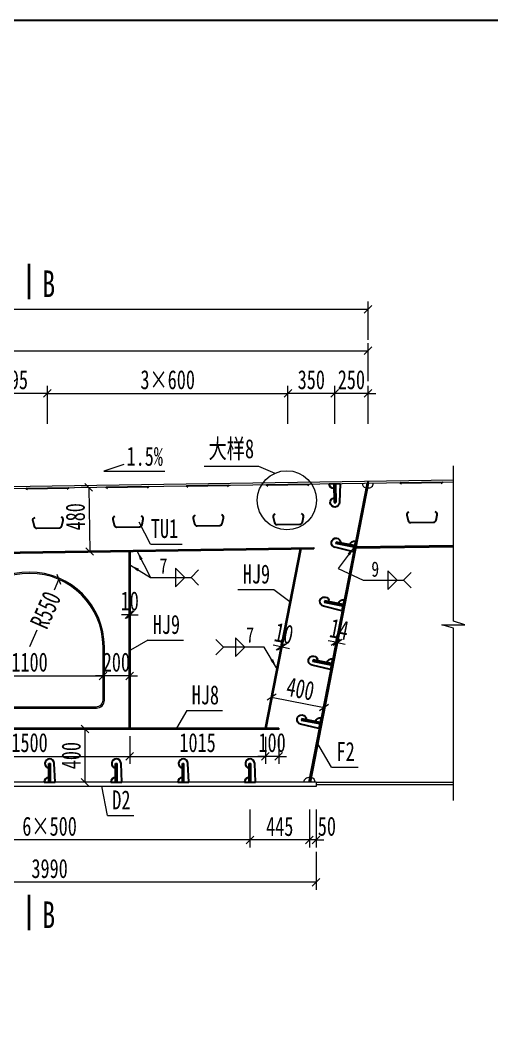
# Model space of a CAD drawing. Header units: millimetres. Extents: x 44597 to 300567, y -113054 to 73044.
# Drawn here: x 104549 to 108078, y -95041 to -87474 of the extents above; entities that cross this region are included whole.
import ezdxf
from ezdxf.enums import TextEntityAlignment as Align

# ---------------------------------------------------------------- set-up
doc = ezdxf.new("R2010")
doc.units = ezdxf.units.MM
doc.layers.get('Defpoints').update_dxf_attribs({"color": 8})
for name, color, linetype, lineweight in [('Dim', 4, 'Continuous', 15), ('文字', 7, 'Continuous', 15), ('粗线', 3, 'Continuous', 35), ('细实线', 4, 'Continuous', 15), ('钢板粗线', 1, 'Continuous', 25), ('钢板细线', 6, 'Continuous', 15)]:
    doc.layers.add(name, color=color, linetype=linetype, lineweight=lineweight)
doc.layers.add('Text', color=4, linetype='Continuous')
doc.styles.add('111', font='', dxfattribs={"width": 0.7})
doc.styles.add('BM_Dim', font='', dxfattribs={"width": 0.85})
doc.styles.add('SMEDI', font='', dxfattribs={"width": 0.75})
doc.styles.get("Standard").update_dxf_attribs({"font": ''})
doc.styles.get('111').set_extended_font_data('仿宋_GB2312')
doc.styles.get('BM_Dim').set_extended_font_data('仿宋_GB2312')
doc.styles.get('SMEDI').set_extended_font_data('仿宋_GB2312')
doc.styles.get('Standard').set_extended_font_data('仿宋_GB2312')
doc.dimstyles.new('200', dxfattribs={"dimscale": 0, "dimtxt": 2.5, "dimasz": 1, "dimexe": 1, "dimexo": 1, "dimgap": 0.6, "dimtad": 1, "dimdec": 0, "dimdsep": 46, "dimtxsty": '111', "dimblk": 'OBLIQUE', "dimcen": 0, "dimclrd": 4, "dimclre": 4, "dimclrt": 4, "dimadec": 1, "dimazin": 2, "dimtfac": 1, "dimtdec": 0, "dimtix": 1, "dimtmove": 2, "dimatfit": 3, "dimfxl": 4, "dimfxlon": 1, "dimtolj": 1, "dimlwd": -1, "dimlwe": -1, "dimarcsym": 0})
doc.dimstyles.new('MSteel_1.0_1.0', dxfattribs={"dimtxt": 3, "dimasz": 1.2, "dimexe": 1, "dimexo": 1, "dimgap": 1, "dimtad": 3, "dimtoh": 1, "dimdec": 0, "dimzin": 0, "dimdsep": 46, "dimtxsty": 'Standard', "dimblk": 'ARCHTICK', "dimcen": 0.09, "dimclrd": 3, "dimclre": 3, "dimadec": 0, "dimazin": 0, "dimtfac": 1, "dimtdec": 4, "dimtofl": 0, "dimtmove": 0, "dimatfit": 3, "dimfxl": 1, "dimtolj": 1, "dimtzin": 0, "dimarcsym": 0})

# ---------------------------------------------------------------- blocks, each defined once
blk = doc.blocks.new('_Oblique')
at = {"color": 0, "linetype": 'ByBlock', "lineweight": -2}
blk.add_line((-0.5, -0.5), (0.5, 0.5), dxfattribs=at)
blk = doc.blocks.new('*D2878')
at = {"layer": 'Defpoints', "color": 0, "transparency": 16777216}
for p in [(107152.3, -89640.2), (96652.3, -90058.4), (107152.3, -90954.2)]:
    blk.add_point(p, dxfattribs=at)
at = {"layer": '细实线', "color": 4, "transparency": 16777216}
for p, q in [((96652.3, -89868.7), (96652.3, -89583)), ((107152.3, -89868.7), (107152.3, -89583)), ((96652.3, -89640.2), (107152.3, -89640.2))]:
    blk.add_line(p, q, dxfattribs=at)
at = {"layer": '细实线', "color": 4, "transparency": 16777216, "xscale": 57.14285714285715, "yscale": 57.14285714285715, "zscale": 57.14285714285715, "rotation": 180}
blk.add_blockref('_Oblique', (96652.3, -89640.2), dxfattribs=at)
at = {"layer": '细实线', "color": 4, "transparency": 16777216, "xscale": 57.14285714285715, "yscale": 57.14285714285715, "zscale": 57.14285714285715}
blk.add_blockref('_Oblique', (107152.3, -89640.2), dxfattribs=at)
at = {"layer": '细实线', "color": 4, "transparency": 16777216, "insert": (101902.3, -89537.9), "char_height": 142.86, "attachment_point": 5, "style": '111'}
blk.add_mtext('\\A1;10500', dxfattribs=at)
blk = doc.blocks.new('*D2879')
at = {"layer": 'Defpoints', "color": 0, "transparency": 16777216}
for p in [(107152.3, -89951.8), (107152.3, -90937.1), (100782.3, -90969.5)]:
    blk.add_point(p, dxfattribs=at)
at = {"layer": '细实线', "color": 4, "transparency": 16777216}
for p, q in [((100782.3, -90180.3), (100782.3, -89894.6)), ((100782.3, -89951.8), (107152.3, -89951.8)), ((107152.3, -90180.3), (107152.3, -89894.6))]:
    blk.add_line(p, q, dxfattribs=at)
at = {"layer": '细实线', "color": 4, "transparency": 16777216, "xscale": 57.14285714285715, "yscale": 57.14285714285715, "zscale": 57.14285714285715, "rotation": 180}
blk.add_blockref('_Oblique', (100782.3, -89951.8), dxfattribs=at)
at = {"layer": '细实线', "color": 4, "transparency": 16777216, "xscale": 57.14285714285715, "yscale": 57.14285714285715, "zscale": 57.14285714285715}
blk.add_blockref('_Oblique', (107152.3, -89951.8), dxfattribs=at)
at = {"layer": '细实线', "color": 4, "transparency": 16777216, "insert": (103967.3, -89849.5), "char_height": 142.86, "attachment_point": 5, "style": '111'}
blk.add_mtext('\\A1;6370', dxfattribs=at)
blk = doc.blocks.new('*D2882')
at = {"layer": 'Defpoints', "color": 0, "transparency": 16777216}
for p in [(102773.7, -93194.1), (106763.5, -93206.1), (102773.7, -93935)]:
    blk.add_point(p, dxfattribs=at)
at = {"layer": '细实线', "color": 4, "transparency": 16777216}
for p, q in [((102773.7, -93706.5), (102773.7, -93992.2)), ((106763.5, -93706.5), (106763.5, -93992.2)), ((106763.5, -93935), (102773.7, -93935))]:
    blk.add_line(p, q, dxfattribs=at)
at = {"layer": '细实线', "color": 4, "transparency": 16777216, "xscale": 57.14285714285715, "yscale": 57.14285714285715, "zscale": 57.14285714285715, "rotation": 180}
blk.add_blockref('_Oblique', (102773.7, -93935), dxfattribs=at)
at = {"layer": '细实线', "color": 4, "transparency": 16777216, "xscale": 57.14285714285715, "yscale": 57.14285714285715, "zscale": 57.14285714285715}
blk.add_blockref('_Oblique', (106763.5, -93935), dxfattribs=at)
at = {"layer": '细实线', "color": 4, "transparency": 16777216, "insert": (104768.6, -93832.8), "char_height": 142.86, "attachment_point": 5, "style": '111'}
blk.add_mtext('\\A1;3990', dxfattribs=at)
blk = doc.blocks.new('U型肋1')
at = {"layer": 'Defpoints'}
blk.add_line((-160, 0), (160, 0), dxfattribs=at)
at = {"layer": '钢板粗线', "color": 6}
for p, q in [((147.8, -9.7), (160, 0)), ((-147.8, -9.7), (-160, 0))]:
    blk.add_line(p, q, dxfattribs=at)
blk.add_lwpolyline([(-98.8, -220.5, 0.414266), (-113.8, -244.5), (-104.5, -284.5, 0.348876), (-85, -300), (85, -300, 0.348876), (104.5, -284.5), (113.8, -244.5, 0.414091), (98.8, -220.5, 0.414091)], format="xyb", dxfattribs=at)
blk = doc.blocks.new('12-140加劲 有过焊孔')
at = {"layer": 'Defpoints'}
blk.add_line((0, 0), (0, 140), dxfattribs=at)
at = {"layer": '钢板粗线', "color": 7}
for p, q in [((-6, 0), (-6, 140)), ((-6, 140), (6, 140)), ((6, 0), (6, 140)), ((41, 0), (35, 141.5)), ((-41, 0), (41, 0))]:
    blk.add_line(p, q, dxfattribs=at)
for centre, start, end in [((0, 140), 2.44105, 260.12911), ((-6, 0), 90, 180)]:
    blk.add_arc(centre, 35, start, end, dxfattribs=at)
blk = doc.blocks.new('14-160加劲 有过焊孔')
at = {"layer": 'Defpoints'}
blk.add_line((38609.4, 31489.3), (38609.4, 31629.3), dxfattribs=at)
at = {"layer": '钢板粗线', "color": 7}
for p, q in [((38603.4, 31489.3), (38603.4, 31629.3)), ((38603.4, 31629.3), (38615.4, 31629.3)), ((38615.4, 31489.3), (38615.4, 31629.3)), ((38650.4, 31489.3), (38644.3, 31630.8)), ((38568.4, 31489.3), (38650.4, 31489.3))]:
    blk.add_line(p, q, dxfattribs=at)
for centre, start, end in [((38609.4, 31629.3), 2.44105, 260.12911), ((38603.4, 31489.3), 90, 180)]:
    blk.add_arc(centre, 35, start, end, dxfattribs=at)
blk = doc.blocks.new('*D871')
at = {"layer": 'Defpoints', "color": 0, "transparency": 16777216}
for p in [(-888.1, 647.1), (-888.1, -29.3), (-638.1, -9.6)]:
    blk.add_point(p, dxfattribs=at)
at = {"layer": '细实线', "color": 4, "transparency": 16777216}
for p, q in [((-888.1, 418.5), (-888.1, 704.2)), ((-638.1, 418.5), (-638.1, 704.2)), ((-888.1, 647.1), (-945.2, 647.1)), ((-638.1, 647.1), (-888.1, 647.1)), ((-638.1, 647.1), (-580.9, 647.1))]:
    blk.add_line(p, q, dxfattribs=at)
at = {"layer": '细实线', "color": 4, "transparency": 16777216, "xscale": 57.14285714285715, "yscale": 57.14285714285715, "zscale": 57.14285714285715}
blk.add_blockref('_Oblique', (-888.1, 647.1), dxfattribs=at)
at = {"layer": '细实线', "color": 4, "transparency": 16777216, "xscale": 57.14285714285715, "yscale": 57.14285714285715, "zscale": 57.14285714285715, "rotation": 180}
blk.add_blockref('_Oblique', (-638.1, 647.1), dxfattribs=at)
at = {"layer": '细实线', "color": 4, "transparency": 16777216, "insert": (-763.1, 749.3), "char_height": 142.86, "attachment_point": 5, "style": '111'}
blk.add_mtext('\\A1;250', dxfattribs=at)
blk = doc.blocks.new('*D872')
at = {"layer": 'Defpoints', "color": 0, "transparency": 16777216}
for p in [(-1238.1, 647.1), (-3038, -61.6), (-1238.1, -34.6)]:
    blk.add_point(p, dxfattribs=at)
at = {"layer": '细实线', "color": 4, "transparency": 16777216}
for p, q in [((-3038, 418.5), (-3038, 704.2)), ((-1238.1, 418.5), (-1238.1, 704.2)), ((-3038, 647.1), (-1238.1, 647.1))]:
    blk.add_line(p, q, dxfattribs=at)
at = {"layer": '细实线', "color": 4, "transparency": 16777216, "xscale": 57.14285714285715, "yscale": 57.14285714285715, "zscale": 57.14285714285715, "rotation": 180}
blk.add_blockref('_Oblique', (-3038, 647.1), dxfattribs=at)
at = {"layer": '细实线', "color": 4, "transparency": 16777216, "xscale": 57.14285714285715, "yscale": 57.14285714285715, "zscale": 57.14285714285715}
blk.add_blockref('_Oblique', (-1238.1, 647.1), dxfattribs=at)
at = {"layer": '细实线', "color": 4, "transparency": 16777216, "insert": (-2138, 749.3), "char_height": 142.86, "attachment_point": 5, "style": '111'}
blk.add_mtext('\\A1;3×600', dxfattribs=at)
blk = doc.blocks.new('*D873')
at = {"layer": 'Defpoints', "color": 0, "transparency": 16777216}
for p in [(-1238.1, 647.1), (-1238.1, -34.6), (-888.1, -29.3)]:
    blk.add_point(p, dxfattribs=at)
at = {"layer": '细实线', "color": 4, "transparency": 16777216}
for p, q in [((-1238.1, 418.5), (-1238.1, 704.2)), ((-888.1, 418.5), (-888.1, 704.2)), ((-888.1, 647.1), (-1238.1, 647.1))]:
    blk.add_line(p, q, dxfattribs=at)
at = {"layer": '细实线', "color": 4, "transparency": 16777216, "xscale": 57.14285714285715, "yscale": 57.14285714285715, "zscale": 57.14285714285715, "rotation": 180}
blk.add_blockref('_Oblique', (-1238.1, 647.1), dxfattribs=at)
at = {"layer": '细实线', "color": 4, "transparency": 16777216, "xscale": 57.14285714285715, "yscale": 57.14285714285715, "zscale": 57.14285714285715}
blk.add_blockref('_Oblique', (-888.1, 647.1), dxfattribs=at)
at = {"layer": '细实线', "color": 4, "transparency": 16777216, "insert": (-1063.1, 749.3), "char_height": 142.86, "attachment_point": 5, "style": '111'}
blk.add_mtext('\\A1;350', dxfattribs=at)
blk = doc.blocks.new('*D877')
at = {"layer": 'Defpoints', "color": 0, "transparency": 16777216}
for p in [(-3921.9, -1776.5), (-2421.9, -1864.1), (-2421.9, -2072.6)]:
    blk.add_point(p, dxfattribs=at)
at = {"layer": '细实线', "color": 4, "transparency": 16777216}
for p, q in [((-3921.9, -1844), (-3921.9, -2129.7)), ((-2421.9, -1921.2), (-2421.9, -2129.7)), ((-3921.9, -2072.6), (-2421.9, -2072.6))]:
    blk.add_line(p, q, dxfattribs=at)
at = {"layer": '细实线', "color": 4, "transparency": 16777216, "xscale": 57.14285714285715, "yscale": 57.14285714285715, "zscale": 57.14285714285715, "rotation": 180}
blk.add_blockref('_Oblique', (-3921.9, -2072.6), dxfattribs=at)
at = {"layer": '细实线', "color": 4, "transparency": 16777216, "xscale": 57.14285714285715, "yscale": 57.14285714285715, "zscale": 57.14285714285715}
blk.add_blockref('_Oblique', (-2421.9, -2072.6), dxfattribs=at)
at = {"layer": '细实线', "color": 4, "transparency": 16777216, "insert": (-3171.9, -1970.3), "char_height": 142.86, "attachment_point": 5, "style": '111'}
blk.add_mtext('\\A1;1500', dxfattribs=at)
blk = doc.blocks.new('*D878')
at = {"layer": 'Defpoints', "color": 0, "transparency": 16777216}
for p in [(-2421.9, -1864.1), (-1406.6, -1870.1), (-1406.6, -2072.6)]:
    blk.add_point(p, dxfattribs=at)
at = {"layer": '细实线', "color": 4, "transparency": 16777216}
for p, q in [((-2421.9, -1921.2), (-2421.9, -2129.7)), ((-1406.6, -1927.2), (-1406.6, -2129.7)), ((-2421.9, -2072.6), (-1406.6, -2072.6))]:
    blk.add_line(p, q, dxfattribs=at)
at = {"layer": '细实线', "color": 4, "transparency": 16777216, "xscale": 57.14285714285715, "yscale": 57.14285714285715, "zscale": 57.14285714285715, "rotation": 180}
blk.add_blockref('_Oblique', (-2421.9, -2072.6), dxfattribs=at)
at = {"layer": '细实线', "color": 4, "transparency": 16777216, "xscale": 57.14285714285715, "yscale": 57.14285714285715, "zscale": 57.14285714285715}
blk.add_blockref('_Oblique', (-1406.6, -2072.6), dxfattribs=at)
at = {"layer": '细实线', "color": 4, "transparency": 16777216, "insert": (-1914.3, -1970.3), "char_height": 142.86, "attachment_point": 5, "style": '111'}
blk.add_mtext('\\A1;1015', dxfattribs=at)
blk = doc.blocks.new('*D879')
at = {"layer": 'Defpoints', "color": 0, "transparency": 16777216}
for p in [(-2621.9, -1259.1), (-3721.9, -1293.6), (-2621.9, -1469.4)]:
    blk.add_point(p, dxfattribs=at)
at = {"layer": '细实线', "color": 4, "transparency": 16777216}
for p, q in [((-3721.9, -1350.7), (-3721.9, -1526.6)), ((-2621.9, -1316.2), (-2621.9, -1526.6)), ((-3721.9, -1469.4), (-2621.9, -1469.4))]:
    blk.add_line(p, q, dxfattribs=at)
at = {"layer": '细实线', "color": 4, "transparency": 16777216, "xscale": 57.14285714285715, "yscale": 57.14285714285715, "zscale": 57.14285714285715, "rotation": 180}
blk.add_blockref('_Oblique', (-3721.9, -1469.4), dxfattribs=at)
at = {"layer": '细实线', "color": 4, "transparency": 16777216, "xscale": 57.14285714285715, "yscale": 57.14285714285715, "zscale": 57.14285714285715}
blk.add_blockref('_Oblique', (-2621.9, -1469.4), dxfattribs=at)
at = {"layer": '细实线', "color": 4, "transparency": 16777216, "insert": (-3171.9, -1367.2), "char_height": 142.86, "attachment_point": 5, "style": '111'}
blk.add_mtext('\\A1;1100', dxfattribs=at)
blk = doc.blocks.new('*D881')
at = {"layer": 'Defpoints', "color": 0, "transparency": 16777216}
for p in [(-1076.9, -2267.1), (-1026.9, -2267.1), (-1076.9, -2699.4)]:
    blk.add_point(p, dxfattribs=at)
at = {"layer": '细实线', "color": 4, "transparency": 16777216}
for p, q in [((-1076.9, -2470.8), (-1076.9, -2756.6)), ((-1026.9, -2470.8), (-1026.9, -2756.6)), ((-1076.9, -2699.4), (-1134, -2699.4)), ((-1026.9, -2699.4), (-1076.9, -2699.4)), ((-1026.9, -2699.4), (-969.8, -2699.4))]:
    blk.add_line(p, q, dxfattribs=at)
at = {"layer": '细实线', "color": 4, "transparency": 16777216, "xscale": 57.14285714285715, "yscale": 57.14285714285715, "zscale": 57.14285714285715}
blk.add_blockref('_Oblique', (-1076.9, -2699.4), dxfattribs=at)
at = {"layer": '细实线', "color": 4, "transparency": 16777216, "xscale": 57.14285714285715, "yscale": 57.14285714285715, "zscale": 57.14285714285715, "rotation": 180}
blk.add_blockref('_Oblique', (-1026.9, -2699.4), dxfattribs=at)
at = {"layer": '细实线', "color": 4, "transparency": 16777216, "insert": (-946.4, -2597.2), "char_height": 142.86, "attachment_point": 5, "style": '111'}
blk.add_mtext('\\A1;50', dxfattribs=at)
blk = doc.blocks.new('*D882')
at = {"layer": 'Defpoints', "color": 0, "transparency": 16777216}
for p in [(-2726.1, -1867.1), (-2757.6, -2267.1), (-2726.1, -2267.1)]:
    blk.add_point(p, dxfattribs=at)
at = {"layer": '细实线', "color": 4, "transparency": 16777216}
for p, q in [((-2757.6, -1867.1), (-2814.7, -1867.1)), ((-2757.6, -1867.1), (-2757.6, -2267.1)), ((-2757.6, -2267.1), (-2814.7, -2267.1))]:
    blk.add_line(p, q, dxfattribs=at)
at = {"layer": '细实线', "color": 4, "transparency": 16777216, "xscale": 57.14285714285715, "yscale": 57.14285714285715, "zscale": 57.14285714285715}
for p, rotation in [((-2757.6, -1867.1), 90), ((-2757.6, -2267.1), 270)]:
    blk.add_blockref('_Oblique', p, dxfattribs=dict(at, rotation=rotation))
at = {"layer": '细实线', "color": 4, "transparency": 16777216, "insert": (-2859.8, -2067.1), "char_height": 142.86, "attachment_point": 5, "rotation": 90, "style": '111'}
blk.add_mtext('\\A1;400', dxfattribs=at)
blk = doc.blocks.new('*D883')
at = {"layer": 'Defpoints', "color": 0, "transparency": 16777216}
for p in [(-885.8, -1247.1), (-872, -1249.8), (-866.3, -1220.2)]:
    blk.add_point(p, dxfattribs=at)
at = {"layer": '细实线', "color": 4, "transparency": 16777216}
for p, q in [((-880, -1217.5), (-936.1, -1206.6)), ((-880, -1217.5), (-869.1, -1161.4)), ((-866.3, -1220.2), (-855.4, -1164.1)), ((-880, -1217.5), (-866.3, -1220.2)), ((-866.3, -1220.2), (-810.2, -1231.1))]:
    blk.add_line(p, q, dxfattribs=at)
at = {"layer": '细实线', "color": 4, "transparency": 16777216, "xscale": 57.14285714285715, "yscale": 57.14285714285715, "zscale": 57.14285714285715}
for p, rotation in [((-880, -1217.5), 349.0000000000264), ((-866.3, -1220.2), 169.0000000000264)]:
    blk.add_blockref('_Oblique', p, dxfattribs=dict(at, rotation=rotation))
at = {"layer": '细实线', "color": 4, "transparency": 16777216, "insert": (-853.9, -1120), "char_height": 142.86, "attachment_point": 5, "rotation": 349, "style": '111'}
blk.add_mtext('\\A1;14', dxfattribs=at)
blk = doc.blocks.new('*D884')
at = {"layer": 'Defpoints', "color": 0, "transparency": 16777216}
for p in [(-1406.6, -1869.9), (-1306.5, -1870.1), (-1406.6, -2072.6)]:
    blk.add_point(p, dxfattribs=at)
at = {"layer": '细实线', "color": 4, "transparency": 16777216}
for p, q in [((-1406.6, -1927.1), (-1406.6, -2129.7)), ((-1306.5, -1927.2), (-1306.5, -2129.7)), ((-1406.6, -2072.6), (-1463.8, -2072.6)), ((-1306.5, -2072.6), (-1406.6, -2072.6)), ((-1306.5, -2072.6), (-1249.4, -2072.6))]:
    blk.add_line(p, q, dxfattribs=at)
at = {"layer": '细实线', "color": 4, "transparency": 16777216, "xscale": 57.14285714285715, "yscale": 57.14285714285715, "zscale": 57.14285714285715}
blk.add_blockref('_Oblique', (-1406.6, -2072.6), dxfattribs=at)
at = {"layer": '细实线', "color": 4, "transparency": 16777216, "xscale": 57.14285714285715, "yscale": 57.14285714285715, "zscale": 57.14285714285715, "rotation": 180}
blk.add_blockref('_Oblique', (-1306.5, -2072.6), dxfattribs=at)
at = {"layer": '细实线', "color": 4, "transparency": 16777216, "insert": (-1356.6, -1970.3), "char_height": 142.86, "attachment_point": 5, "style": '111'}
blk.add_mtext('\\A1;100', dxfattribs=at)
blk = doc.blocks.new('*D885')
at = {"layer": 'Defpoints', "color": 0, "transparency": 16777216}
for p in [(-2416.9, -1011.3), (-2426.9, -1066), (-2416.9, -1066)]:
    blk.add_point(p, dxfattribs=at)
at = {"layer": '细实线', "color": 4, "transparency": 16777216}
for p, q in [((-2426.9, -1011.3), (-2426.9, -954.1)), ((-2416.9, -1011.3), (-2416.9, -954.1)), ((-2426.9, -1011.3), (-2484, -1011.3)), ((-2426.9, -1011.3), (-2416.9, -1011.3)), ((-2416.9, -1011.3), (-2359.8, -1011.3))]:
    blk.add_line(p, q, dxfattribs=at)
at = {"layer": '细实线', "color": 4, "transparency": 16777216, "xscale": 57.14285714285715, "yscale": 57.14285714285715, "zscale": 57.14285714285715}
blk.add_blockref('_Oblique', (-2426.9, -1011.3), dxfattribs=at)
at = {"layer": '细实线', "color": 4, "transparency": 16777216, "xscale": 57.14285714285715, "yscale": 57.14285714285715, "zscale": 57.14285714285715, "rotation": 180}
blk.add_blockref('_Oblique', (-2416.9, -1011.3), dxfattribs=at)
at = {"layer": '细实线', "color": 4, "transparency": 16777216, "insert": (-2421.9, -909), "char_height": 142.86, "attachment_point": 5, "style": '111'}
blk.add_mtext('\\A1;10', dxfattribs=at)
blk = doc.blocks.new('*D886')
at = {"layer": 'Defpoints', "color": 0, "transparency": 16777216}
for p in [(-1297.3, -1278.6), (-1287.5, -1280.5), (-1282.2, -1253.1)]:
    blk.add_point(p, dxfattribs=at)
at = {"layer": '细实线', "color": 4, "transparency": 16777216}
for p, q in [((-1292, -1251.2), (-1281.1, -1195.1)), ((-1282.2, -1253.1), (-1271.3, -1197)), ((-1292, -1251.2), (-1348.1, -1240.3)), ((-1292, -1251.2), (-1282.2, -1253.1)), ((-1282.2, -1253.1), (-1226.1, -1264))]:
    blk.add_line(p, q, dxfattribs=at)
at = {"layer": '细实线', "color": 4, "transparency": 16777216, "xscale": 57.14285714285715, "yscale": 57.14285714285715, "zscale": 57.14285714285715}
for p, rotation in [((-1292, -1251.2), 349.0000000000052), ((-1282.2, -1253.1), 169.0000000000052)]:
    blk.add_blockref('_Oblique', p, dxfattribs=dict(at, rotation=rotation))
at = {"layer": '细实线', "color": 4, "transparency": 16777216, "insert": (-1267.6, -1151.8), "char_height": 142.86, "attachment_point": 5, "rotation": 349, "style": '111'}
blk.add_mtext('\\A1;10', dxfattribs=at)
blk = doc.blocks.new('*D888')
at = {"layer": 'Defpoints', "color": 0, "transparency": 16777216}
for p in [(-2621.9, -1293.6), (-2421.9, -1351.9), (-2621.9, -1469.4)]:
    blk.add_point(p, dxfattribs=at)
at = {"layer": '细实线', "color": 4, "transparency": 16777216}
for p, q in [((-2621.9, -1350.7), (-2621.9, -1526.6)), ((-2421.9, -1409.1), (-2421.9, -1526.6)), ((-2621.9, -1469.4), (-2679, -1469.4)), ((-2421.9, -1469.4), (-2621.9, -1469.4)), ((-2421.9, -1469.4), (-2364.8, -1469.4))]:
    blk.add_line(p, q, dxfattribs=at)
at = {"layer": '细实线', "color": 4, "transparency": 16777216, "xscale": 57.14285714285715, "yscale": 57.14285714285715, "zscale": 57.14285714285715}
blk.add_blockref('_Oblique', (-2621.9, -1469.4), dxfattribs=at)
at = {"layer": '细实线', "color": 4, "transparency": 16777216, "xscale": 57.14285714285715, "yscale": 57.14285714285715, "zscale": 57.14285714285715, "rotation": 180}
blk.add_blockref('_Oblique', (-2421.9, -1469.4), dxfattribs=at)
at = {"layer": '细实线', "color": 4, "transparency": 16777216, "insert": (-2521.9, -1367.2), "char_height": 142.86, "attachment_point": 5, "style": '111'}
blk.add_mtext('\\A1;200', dxfattribs=at)
blk = doc.blocks.new('角焊缝2')
at = {"layer": 'Dim'}
blk.add_line((-3138.01, 370.22), (-3132.7, 370.22), dxfattribs=at)
blk.add_lwpolyline([(-3134.75, 371.45), (-3134.75, 368.99), (-3133.52, 370.22)], close=True, dxfattribs=at)
blk.add_lwpolyline([(-3131.7, 369.22), (-3132.7, 370.22), (-3131.7, 371.22)], dxfattribs=at)
blk = doc.blocks.new('_ArchTick')
at = {"color": 0, "linetype": 'ByBlock', "const_width": 0.15}
blk.add_lwpolyline([(-0.5, -0.5), (0.5, 0.5)], dxfattribs=at)
blk = doc.blocks.new('角焊缝1')
at = {"layer": 'Dim'}
blk.add_line((-3101.17, 370.22), (-3106.48, 370.22), dxfattribs=at)
blk.add_lwpolyline([(-3107.48, 369.22), (-3106.48, 370.22), (-3107.48, 371.22)], dxfattribs=at)
blk.add_lwpolyline([(-3104.91, 371.45), (-3104.91, 368.99), (-3103.68, 370.22)], close=True, dxfattribs=at)
blk = doc.blocks.new('*D889')
at = {"layer": 'Defpoints', "color": 0, "transparency": 16777216}
for p in [(-2951.5, -747.2), (-3171.9, -1251.1)]:
    blk.add_point(p, dxfattribs=at)
at = {"layer": '细实线', "color": 4, "transparency": 16777216}
for p, q in [((-2985.2, -824.2), (-2951.5, -747.2)), ((-3117.9, -1127.7), (-3171.9, -1251.1))]:
    blk.add_line(p, q, dxfattribs=at)
at = {"layer": '细实线', "color": 4, "transparency": 16777216, "xscale": 57.14285714285715, "yscale": 57.14285714285715, "zscale": 57.14285714285715, "rotation": 66.37840734601615}
blk.add_blockref('_Oblique', (-2951.5, -747.2), dxfattribs=at)
at = {"layer": '细实线', "color": 4, "transparency": 16777216, "insert": (-3051.6, -976), "char_height": 142.86, "attachment_point": 5, "rotation": 66.37841, "style": '111'}
blk.add_mtext('\\A1;R550', dxfattribs=at)
blk = doc.blocks.new('*D890')
at = {"layer": 'Defpoints', "color": 0, "transparency": 16777216}
for p in [(-2711.9, -56.7), (-2721.7, -536.9), (-2704.7, -536.6)]:
    blk.add_point(p, dxfattribs=at)
at = {"layer": '细实线', "color": 4, "transparency": 16777216}
for p, q in [((-2728.9, -56.9), (-2786, -57.8)), ((-2728.9, -56.9), (-2721.7, -536.9)), ((-2721.7, -536.9), (-2778.8, -537.7))]:
    blk.add_line(p, q, dxfattribs=at)
at = {"layer": '细实线', "color": 4, "transparency": 16777216, "xscale": 57.14285714285715, "yscale": 57.14285714285715, "zscale": 57.14285714285715}
for p, rotation in [((-2728.9, -56.9), 90.85937224365449), ((-2721.7, -536.9), 270.8593722436545)]:
    blk.add_blockref('_Oblique', p, dxfattribs=dict(at, rotation=rotation))
at = {"layer": '细实线', "color": 4, "transparency": 16777216, "insert": (-2828.2, -277.2), "char_height": 142.86, "attachment_point": 5, "rotation": 90.85937, "style": '111'}
blk.add_mtext('\\A1;480', dxfattribs=at)
blk = doc.blocks.new('*D891')
at = {"layer": 'Defpoints', "color": 0, "transparency": 16777216}
for p in [(-1334.6, -1496.6), (-942, -1572.9), (-967.7, -1705.3)]:
    blk.add_point(p, dxfattribs=at)
at = {"layer": '细实线', "color": 4, "transparency": 16777216}
for p, q in [((-1345.5, -1552.7), (-1371.2, -1685)), ((-1360.3, -1628.9), (-967.7, -1705.3)), ((-952.9, -1629), (-978.6, -1761.3))]:
    blk.add_line(p, q, dxfattribs=at)
at = {"layer": '细实线', "color": 4, "transparency": 16777216, "xscale": 57.14285714285715, "yscale": 57.14285714285715, "zscale": 57.14285714285715}
for p, rotation in [((-1360.3, -1628.9), 169.0000000000066), ((-967.7, -1705.3), 349.0000000000067)]:
    blk.add_blockref('_Oblique', p, dxfattribs=dict(at, rotation=rotation))
at = {"layer": '细实线', "color": 4, "transparency": 16777216, "insert": (-1144.5, -1566.7), "char_height": 142.86, "attachment_point": 5, "rotation": 349, "style": '111'}
blk.add_mtext('\\A1;400', dxfattribs=at)
blk = doc.blocks.new('*D892')
at = {"layer": 'Defpoints', "color": 0, "transparency": 16777216}
for p in [(-1521.9, -2267.1), (-1076.9, -2267.1), (-1521.9, -2699.4)]:
    blk.add_point(p, dxfattribs=at)
at = {"layer": '细实线', "color": 4, "transparency": 16777216}
for p, q in [((-1521.9, -2470.8), (-1521.9, -2756.6)), ((-1076.9, -2470.8), (-1076.9, -2756.6)), ((-1076.9, -2699.4), (-1521.9, -2699.4))]:
    blk.add_line(p, q, dxfattribs=at)
at = {"layer": '细实线', "color": 4, "transparency": 16777216, "xscale": 57.14285714285715, "yscale": 57.14285714285715, "zscale": 57.14285714285715, "rotation": 180}
blk.add_blockref('_Oblique', (-1521.9, -2699.4), dxfattribs=at)
at = {"layer": '细实线', "color": 4, "transparency": 16777216, "xscale": 57.14285714285715, "yscale": 57.14285714285715, "zscale": 57.14285714285715}
blk.add_blockref('_Oblique', (-1076.9, -2699.4), dxfattribs=at)
at = {"layer": '细实线', "color": 4, "transparency": 16777216, "insert": (-1299.4, -2598.7), "char_height": 142.86, "attachment_point": 5, "style": '111'}
blk.add_mtext('\\A1;445', dxfattribs=at)
blk = doc.blocks.new('*D893')
at = {"layer": 'Defpoints', "color": 0, "transparency": 16777216}
for p in [(-4521.9, -2267.1), (-1521.9, -2267.1), (-4521.9, -2699.4)]:
    blk.add_point(p, dxfattribs=at)
at = {"layer": '细实线', "color": 4, "transparency": 16777216}
for p, q in [((-4521.9, -2470.8), (-4521.9, -2756.6)), ((-1521.9, -2470.8), (-1521.9, -2756.6)), ((-1521.9, -2699.4), (-4521.9, -2699.4))]:
    blk.add_line(p, q, dxfattribs=at)
at = {"layer": '细实线', "color": 4, "transparency": 16777216, "xscale": 57.14285714285715, "yscale": 57.14285714285715, "zscale": 57.14285714285715, "rotation": 180}
blk.add_blockref('_Oblique', (-4521.9, -2699.4), dxfattribs=at)
at = {"layer": '细实线', "color": 4, "transparency": 16777216, "xscale": 57.14285714285715, "yscale": 57.14285714285715, "zscale": 57.14285714285715}
blk.add_blockref('_Oblique', (-1521.9, -2699.4), dxfattribs=at)
at = {"layer": '细实线', "color": 4, "transparency": 16777216, "insert": (-3021.9, -2597.2), "char_height": 142.86, "attachment_point": 5, "style": '111'}
blk.add_mtext('\\A1;6×500', dxfattribs=at)
blk = doc.blocks.new('*D894')
at = {"layer": 'Defpoints', "color": 0, "transparency": 16777216}
for p in [(-3532.9, 647.1), (-3532.9, -68.9), (-3038, -61.6)]:
    blk.add_point(p, dxfattribs=at)
at = {"layer": '细实线', "color": 4, "transparency": 16777216}
for p, q in [((-3532.9, 418.5), (-3532.9, 704.2)), ((-3038, 418.5), (-3038, 704.2)), ((-3038, 647.1), (-3532.9, 647.1))]:
    blk.add_line(p, q, dxfattribs=at)
at = {"layer": '细实线', "color": 4, "transparency": 16777216, "xscale": 57.14285714285715, "yscale": 57.14285714285715, "zscale": 57.14285714285715, "rotation": 180}
blk.add_blockref('_Oblique', (-3532.9, 647.1), dxfattribs=at)
at = {"layer": '细实线', "color": 4, "transparency": 16777216, "xscale": 57.14285714285715, "yscale": 57.14285714285715, "zscale": 57.14285714285715}
blk.add_blockref('_Oblique', (-3038, 647.1), dxfattribs=at)
at = {"layer": '细实线', "color": 4, "transparency": 16777216, "insert": (-3285.4, 749.3), "char_height": 142.86, "attachment_point": 5, "style": '111'}
blk.add_mtext('\\A1;495', dxfattribs=at)
blk = doc.blocks.new('AAA')
at = {"color": 8}
for p, q in [((-1143.5, -513.2), (-1406.6, -1867.1)), ((-2421.9, -1862.1), (-2421.9, -537.4))]:
    blk.add_line(p, q, dxfattribs=at)
at = {"color": 4}
blk.add_lwpolyline([(0, -2404.7), (0, -1112), (-85.7, -1086.3), (85.7, -1086.3), (0, -1060.5), (0, -1026.3), (0, 105)], dxfattribs=at)
at = {"layer": 'Defpoints'}
for p, q in [((-638.1, -9.6), (-1076.9, -2267.1)), ((-727.6, -507), (0, -496.1))]:
    blk.add_line(p, q, dxfattribs=at)
at = {"layer": 'Dim', "color": 8}
blk.add_line((-860.9, -664.3), (-676.1, -751.3), dxfattribs=at)
at = {"layer": '细实线'}
for p, q in [((-2467.3, 115.6), (-2614.6, 65.8)), ((-2614.6, 65.8), (-2159.9, 65.8)), ((-1613.5, -823.4), (-1344.7, -823.4)), ((-1344.7, -823.4), (-1223.6, -912.8)), ((-2287.1, -1200.9), (-2416.9, -1276.7)), ((-2287.1, -1200.9), (-2018.4, -1200.9)), ((-1995.3, -1729.1), (-2073.1, -1862.1)), ((-1995.3, -1729.1), (-1726.5, -1729.1)), ((-911, -2153.2), (-1013.6, -1978.2)), ((-911, -2153.2), (-711.5, -2153.2)), ((-2589.6, -2516.6), (-2631.3, -2295.1)), ((-2589.6, -2516.6), (-2390.1, -2516.6))]:
    blk.add_line(p, q, dxfattribs=at)
at = {"layer": '钢板细线'}
for p, q in [((-648.4, -25.7), (-1084, -2267.1)), ((-634, -25.5), (-1069.8, -2267.1)), ((-1149.5, -518.3), (-1410.8, -1862.1)), ((-1139.3, -518.1), (-1400.6, -1862.1)), ((-1043.2, -506.7), (-1043.1, -516.7)), ((-728.8, -513), (0, -502.1)), ((-726.5, -501), (0, -490.1)), ((-2426.9, -1862.1), (-2426.9, -537.5)), ((-2416.9, -1862.1), (-2416.9, -537.3)), ((-1306.6, -1862.1), (-1306.6, -1872.1)), ((-1026.9, -2267.1), (-1026.9, -2299.1)), ((-1026.9, -2267.1), (0, -2267.1)), ((-1026.9, -2283.1), (0, -2283.1))]:
    blk.add_line(p, q, dxfattribs=at)
for points in [[(-2611.9, -1251.1, 1), (-3731.9, -1251.1), (-3731.9, -1651.1, 0.414214), (-3671.9, -1711.1), (-2671.9, -1711.1, 0.414214), (-2611.9, -1651.1)], [(-2621.9, -1251.1, 1), (-3721.9, -1251.1), (-3721.9, -1651.1, 0.414214), (-3671.9, -1701.1), (-2671.9, -1701.1, 0.414214), (-2621.9, -1651.1)]]:
    blk.add_lwpolyline(points, format="xyb", close=True, dxfattribs=at)
for centre, start, end in [((-648.4, -25.7), 180.86234, 259), ((-634, -25.5), 259, 0.85937), ((-1084, -2267.1), 79, 180), ((-1069.8, -2267.1), 0, 79)]:
    blk.add_arc(centre, 35, start, end, dxfattribs=at)
at = {"layer": '细实线', "color": 8, "xscale": 57.1428571428572, "yscale": 57.1428571428572, "zscale": 57.1428571428572}
for name, p in [('角焊缝2', (177048, -21886.8)), ('角焊缝2', (178638.7, -21906.9)), ('角焊缝1', (175793.7, -22410.5))]:
    blk.add_blockref(name, p, dxfattribs=at)
at = {"layer": '钢板细线'}
for name, p, rotation in [('U型肋1', (-3038, -61.6), 0.8593722436390316), ('U型肋1', (-2438, -52.6), 0.8593722436390316), ('U型肋1', (-1838, -43.6), 0.8593722436390316), ('U型肋1', (-1238.1, -34.6), 0.8593722436390316), ('U型肋1', (-238.1, -19.6), 0.8593722436390316), ('12-140加劲 有过焊孔', (-3021.9, -2267.1), 359.9999999999936), ('12-140加劲 有过焊孔', (-2521.9, -2267.1), 359.9999999999936), ('12-140加劲 有过焊孔', (-2021.9, -2267.1), 359.9999999999936), ('12-140加劲 有过焊孔', (-1521.9, -2267.1), 359.9999999999936)]:
    blk.add_blockref(name, p, dxfattribs=dict(at, rotation=rotation))
at = {"layer": '钢板细线', "xscale": -1}
for name, p, rotation in [('12-140加劲 有过焊孔', (-888.1, -29.3), 180.8593722436304), ('14-160加劲 有过焊孔', (37537.5, 31392.7), 78.99999999988015), ('14-160加劲 有过焊孔', (37451.6, 30951), 78.99999999988015), ('14-160加劲 有过焊孔', (37365.7, 30509.3), 78.99999999988015), ('14-160加劲 有过焊孔', (37279.9, 30067.5), 78.99999999988015)]:
    blk.add_blockref(name, p, dxfattribs=dict(at, rotation=rotation))
at = {"layer": 'Text', "color": 8, "style": 'SMEDI', "width": 0.75}
for s, p in [('7', (-2198.7, -645.7)), ('9', (-613.9, -669.2)), ('7', (-1549.9, -1162.9))]:
    blk.add_text(s, height=114.3, dxfattribs=at).set_placement(p, align=Align.MIDDLE_LEFT)
at = {"layer": '文字', "style": 'BM_Dim', "width": 0.7}
for s, p in [('1.5%', (-2309.8, 62.3)), ('HJ9', (-1473.9, -820.4)), ('HJ9', (-2147.6, -1197.9)), ('HJ8', (-1855.8, -1726.1)), ('F2', (-806.1, -2150.2)), ('D2', (-2484.7, -2513.6))]:
    blk.add_text(s, height=142.86, dxfattribs=at).set_placement(p, align=Align.BOTTOM_CENTER)
at = {"layer": '细实线'}
for base, p1, p2, picture, middle in [((-3532.9, 647.1), (-3038, -61.6), (-3532.9, -68.9), '*D894', (-3285.4, 749.3)), ((-1238.1, 647.1), (-888.1, -29.3), (-1238.1, -34.6), '*D873', (-1063.1, 749.3)), ((-888.1, 647.1), (-638.1, -9.6), (-888.1, -29.3), '*D871', (-763.1, 749.3)), ((-2416.9, -1011.3), (-2426.9, -1066), (-2416.9, -1066), '*D885', (-2421.9, -909)), ((-2621.9, -1469.4), (-3721.9, -1293.6), (-2621.9, -1259.1), '*D879', (-3171.9, -1367.2)), ((-2421.9, -2072.6), (-3921.9, -1776.5), (-2421.9, -1864.1), '*D877', (-3171.9, -1970.3)), ((-1406.6, -2072.6), (-2421.9, -1864.1), (-1406.6, -1870.1), '*D878', (-1914.3, -1970.3)), ((-1406.6, -2072.6), (-1306.5, -1870.1), (-1406.6, -1869.9), '*D884', (-1356.6, -1970.3)), ((-1521.9, -2699.4), (-1076.9, -2267.1), (-1521.9, -2267.1), '*D892', (-1299.4, -2598.7))]:
    dim = blk.add_linear_dim(base=base, p1=p1, p2=p2, dimstyle='200', override={"dimscale": 57.142857, "dimblk": 'Oblique'}, dxfattribs=at)
    dim.commit()
    dim.dimension.update_dxf_attribs({"geometry": picture, "text_midpoint": middle})
for base, p1, p2, text, picture, middle in [((-1238.1, 647.1), (-3038, -61.6), (-1238.1, -34.6), '3×600', '*D872', (-2138, 749.3)), ((-4521.9, -2699.4), (-1521.9, -2267.1), (-4521.9, -2267.1), '6×500', '*D893', (-3021.9, -2597.2))]:
    dim = blk.add_linear_dim(base=base, p1=p1, p2=p2, text=text, dimstyle='200', override={"dimscale": 57.142857, "dimtxsty": '111', "dimblk": 'Oblique'}, dxfattribs=at)
    dim.commit()
    dim.dimension.update_dxf_attribs({"geometry": picture, "text_midpoint": middle})
dim = blk.add_linear_dim(base=(-2721.7, -536.9), p1=(-2711.9, -56.7), p2=(-2704.7, -536.6), angle=270.85937, dimstyle='200', override={"dimscale": 57.142857, "dimblk": 'Oblique'}, dxfattribs=at)
dim.commit()
dim.dimension.update_dxf_attribs({"geometry": '*D890', "text_midpoint": (-2828.2, -277.2), "dimtype": 161})
dim = blk.add_radius_dim(center=(-3171.9, -1251.1), mpoint=(-2951.5, -747.2), dimstyle='200', override={"dimscale": 57.142857, "dimblk": 'Oblique'}, dxfattribs=at)
dim.commit()
dim.dimension.update_dxf_attribs({"geometry": '*D889', "text_midpoint": (-3051.6, -976), "dimtype": 164})
for p1, p2, distance, picture, middle in [((-1297.3, -1278.6), (-1287.5, -1280.5), 27.9, '*D886', (-1267.6, -1151.8)), ((-885.8, -1247.1), (-872, -1249.8), 30.2, '*D883', (-853.9, -1120)), ((-1334.6, -1496.6), (-942, -1572.9), -134.8, '*D891', (-1144.5, -1566.7))]:
    dim = blk.add_aligned_dim(p1=p1, p2=p2, distance=distance, dimstyle='200', override={"dimscale": 57.142857, "dimblk": 'Oblique'}, dxfattribs=at)
    dim.commit()
    dim.dimension.update_dxf_attribs({"geometry": picture, "text_midpoint": middle})
for base, p1, p2, angle, picture, middle in [((-2621.9, -1469.4), (-2421.9, -1351.9), (-2621.9, -1293.6), 180, '*D888', (-2521.9, -1367.2)), ((-2757.6, -2267.1), (-2726.1, -1867.1), (-2726.1, -2267.1), 90, '*D882', (-2859.8, -2067.1))]:
    dim = blk.add_linear_dim(base=base, p1=p1, p2=p2, angle=angle, dimstyle='200', override={"dimscale": 57.142857, "dimblk": 'Oblique'}, dxfattribs=at)
    dim.commit()
    dim.dimension.update_dxf_attribs({"geometry": picture, "text_midpoint": middle})
dim = blk.add_linear_dim(base=(-1076.9, -2699.4), p1=(-1026.9, -2267.1), p2=(-1076.9, -2267.1), dimstyle='200', override={"dimscale": 57.142857, "dimblk": 'Oblique'}, dxfattribs=at)
dim.commit()
dim.dimension.update_dxf_attribs({"geometry": '*D881', "text_midpoint": (-946.4, -2597.2), "dimtype": 160})
at = {"layer": 'Dim', "color": 8}
for points in [[(-741.5, -504.7), (-860.9, -664.3)], [(-2365.9, -536.5), (-2266.8, -731.2)], [(-2416.9, -640.7), (-2266.8, -731.2)], [(-1323.5, -1408.1), (-1416.3, -1254.9)]]:
    blk.add_leader(points, dimstyle='MSteel_1.0_1.0', override={"dimscale": 57.142857, "dimclrd": 8}, dxfattribs=at)

msp = doc.modelspace()

# ---------------------------------------------------------------- linework, layer by layer
at = {"layer": 'Defpoints', "color": 8}
for p, q in [((101718.8, -91505.8), (106747.2, -91430.3)), ((106483.8, -92785.7), (102899.1, -92785.7))]:
    msp.add_line(p, q, dxfattribs=at)
at = {"layer": 'Defpoints'}
msp.add_lwpolyline([(91566.6, -87474.1), (113566.6, -87474.1), (113566.6, -102091.3), (91566.6, -102091.3)], close=True, dxfattribs=at)
at = {"layer": '粗线'}
for p, q in [((104615.9, -89563.9), (104615.9, -89300.6)), ((104615.9, -94292.8), (104615.9, -94029.5))]:
    msp.add_line(p, q, dxfattribs=at)
at = {"layer": '细实线'}
for p, q in [((105925.4, -90815.3), (106330.9, -90815.3)), ((106330.9, -90815.3), (106454.1, -90869.6)), ((105523.6, -91400.6), (105438.2, -91236)), ((105523.6, -91400.6), (105761.5, -91400.6))]:
    msp.add_line(p, q, dxfattribs=at)
msp.add_circle((106544.3, -91071.6), 221.2, dxfattribs=at)
at = {"layer": '钢板细线'}
for p, q in [((101718.7, -91500.8), (106747.1, -91425.3)), ((101718.8, -91510.8), (106747.3, -91435.3)), ((106483.8, -92780.7), (102899.1, -92780.7)), ((106483.8, -92790.7), (102899.1, -92790.7)), ((106763.5, -93185.7), (102773.7, -93185.7)), ((106763.5, -93217.7), (102773.7, -93217.7))]:
    msp.add_line(p, q, dxfattribs=at)
for points in [[(96652.3, -90928.1), (102952.3, -90991.2), (107790.4, -90918.6)], [(96652.3, -90944.1), (102952.4, -91007.2), (107790.4, -90934.6)]]:
    msp.add_lwpolyline(points, dxfattribs=at)

# ---------------------------------------------------------------- block references
at = {"layer": '细实线'}
msp.add_blockref('AAA', (107790.4, -90918.6), dxfattribs=at)

# ---------------------------------------------------------------- texts
at = {"layer": '文字', "style": 'BM_Dim', "width": 0.7}
for p in [(104762.6, -89549.6), (104762.6, -94278.5)]:
    msp.add_text('B', height=200, dxfattribs=at).set_placement(p, align=Align.CENTER)
for s, p in [('大样8', (106128.7, -90799.8)), ('TU1', (105628.5, -91397.6))]:
    msp.add_text(s, height=142.86, dxfattribs=at).set_placement(p, align=Align.BOTTOM_CENTER)

# ---------------------------------------------------------------- dimensions: what is measured, and where the dimension line sits
at = {"layer": '细实线'}
for base, p1, p2, picture, middle in [((107152.3, -89640.2), (96652.3, -90058.4), (107152.3, -90954.2), '*D2878', (101902.3, -89537.9)), ((107152.3, -89951.8), (100782.3, -90969.5), (107152.3, -90937.1), '*D2879', (103967.3, -89849.5)), ((102773.7, -93935), (106763.5, -93206.1), (102773.7, -93194.1), '*D2882', (104768.6, -93832.8))]:
    dim = msp.add_linear_dim(base=base, p1=p1, p2=p2, dimstyle='200', override={"dimscale": 57.142857, "dimtxsty": '111', "dimblk": 'Oblique'}, dxfattribs=at)
    dim.commit()
    dim.dimension.update_dxf_attribs({"geometry": picture, "text_midpoint": middle})

doc.saveas('drawing.dxf')
